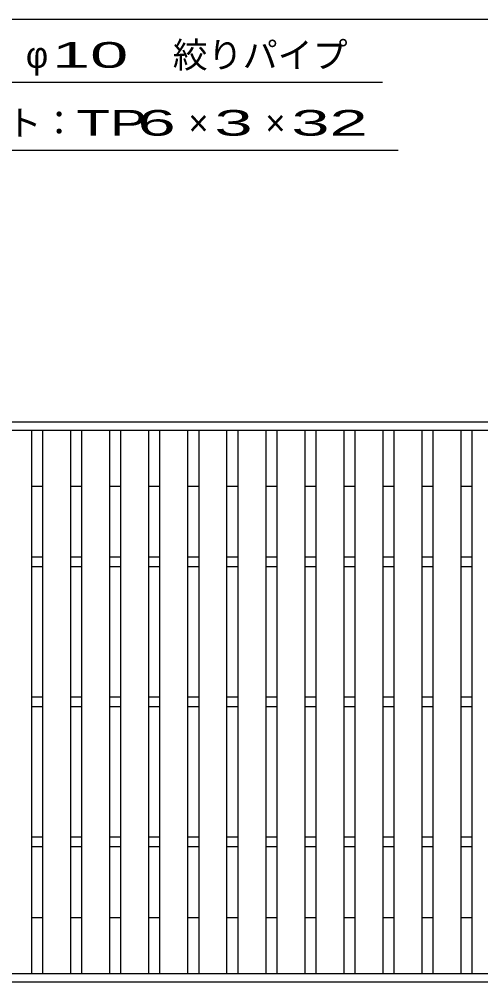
# Model space of a CAD drawing. Units: millimetres, scale not verified. Extents: x -1820 to 1731, y -1282 to 1054.
# Drawn here: x -970 to -640, y -64 to 623 of the extents above; entities that cross this region are included whole.
import ezdxf
from ezdxf.enums import TextEntityAlignment as Align

# ---------------------------------------------------------------- set-up
doc = ezdxf.new("R2010")
doc.units = ezdxf.units.MM
doc.header["$LTSCALE"] = 10
doc.layers.add('16', color=3, linetype='Continuous', lineweight=25)
doc.layers.add('22', color=2, linetype='Continuous', lineweight=25)
doc.styles.add('ベクトル', font='')
doc.styles.get('ベクトル').set_extended_font_data('ベクトル')

msp = doc.modelspace()

# ---------------------------------------------------------------- linework, layer by layer
at = {"layer": '16'}
for p, q in [((-1399, 335.5), (-403, 335.5)), ((-1399, 329.5), (-403, 329.5)), ((-980.5, 329.5), (-960.5, 329.5)), ((-960.5, -58.5), (-960.5, 329.5)), ((-952.6, -58.5), (-952.6, 329.5)), ((-952.6, 329.5), (-932.6, 329.5)), ((-932.6, -58.5), (-932.6, 329.5)), ((-924.7, -58.5), (-924.7, 329.5)), ((-924.7, 329.5), (-904.7, 329.5)), ((-904.7, -58.5), (-904.7, 329.5)), ((-896.8, -58.5), (-896.8, 329.5)), ((-896.8, 329.5), (-876.8, 329.5)), ((-876.8, -58.5), (-876.8, 329.5)), ((-868.9, -58.5), (-868.9, 329.5)), ((-868.9, 329.5), (-848.9, 329.5)), ((-848.9, -58.5), (-848.9, 329.5)), ((-841, -58.5), (-841, 329.5)), ((-841, 329.5), (-821, 329.5)), ((-821, -58.5), (-821, 329.5)), ((-813.1, -58.5), (-813.1, 329.5)), ((-813.1, 329.5), (-793.1, 329.5)), ((-793.1, -58.5), (-793.1, 329.5)), ((-785.2, -58.5), (-785.2, 329.5)), ((-785.2, 329.5), (-765.2, 329.5)), ((-765.2, -58.5), (-765.2, 329.5)), ((-757.3, -58.5), (-757.3, 329.5)), ((-757.3, 329.5), (-737.3, 329.5)), ((-737.3, -58.5), (-737.3, 329.5)), ((-729.4, -58.5), (-729.4, 329.5)), ((-729.4, 329.5), (-709.4, 329.5)), ((-709.4, -58.5), (-709.4, 329.5)), ((-701.5, -58.5), (-701.5, 329.5)), ((-701.5, 329.5), (-681.5, 329.5)), ((-681.5, -58.5), (-681.5, 329.5)), ((-673.6, -58.5), (-673.6, 329.5)), ((-673.6, 329.5), (-653.6, 329.5)), ((-653.6, -58.5), (-653.6, 329.5)), ((-645.7, -58.5), (-645.7, 329.5)), ((-645.7, 329.5), (-625.7, 329.5)), ((-960.5, 289.5), (-952.6, 289.5)), ((-932.6, 289.5), (-924.7, 289.5)), ((-904.7, 289.5), (-896.8, 289.5)), ((-876.8, 289.5), (-868.9, 289.5)), ((-848.9, 289.5), (-841, 289.5)), ((-821, 289.5), (-813.1, 289.5)), ((-793.1, 289.5), (-785.2, 289.5)), ((-765.2, 289.5), (-757.3, 289.5)), ((-737.3, 289.5), (-729.4, 289.5)), ((-709.4, 289.5), (-701.5, 289.5)), ((-681.5, 289.5), (-673.6, 289.5)), ((-653.6, 289.5), (-645.7, 289.5)), ((-960.5, 239), (-952.6, 239)), ((-932.6, 239), (-924.7, 239)), ((-904.7, 239), (-896.8, 239)), ((-876.8, 239), (-868.9, 239)), ((-848.9, 239), (-841, 239)), ((-821, 239), (-813.1, 239)), ((-793.1, 239), (-785.2, 239)), ((-765.2, 239), (-757.3, 239)), ((-737.3, 239), (-729.4, 239)), ((-709.4, 239), (-701.5, 239)), ((-681.5, 239), (-673.6, 239)), ((-653.6, 239), (-645.7, 239)), ((-960.5, 232), (-952.6, 232)), ((-932.6, 232), (-924.7, 232)), ((-904.7, 232), (-896.8, 232)), ((-876.8, 232), (-868.9, 232)), ((-848.9, 232), (-841, 232)), ((-821, 232), (-813.1, 232)), ((-793.1, 232), (-785.2, 232)), ((-765.2, 232), (-757.3, 232)), ((-737.3, 232), (-729.4, 232)), ((-709.4, 232), (-701.5, 232)), ((-681.5, 232), (-673.6, 232)), ((-653.6, 232), (-645.7, 232)), ((-960.5, 139), (-952.6, 139)), ((-932.6, 139), (-924.7, 139)), ((-904.7, 139), (-896.8, 139)), ((-876.8, 139), (-868.9, 139)), ((-848.9, 139), (-841, 139)), ((-821, 139), (-813.1, 139)), ((-793.1, 139), (-785.2, 139)), ((-765.2, 139), (-757.3, 139)), ((-737.3, 139), (-729.4, 139)), ((-709.4, 139), (-701.5, 139)), ((-681.5, 139), (-673.6, 139)), ((-653.6, 139), (-645.7, 139)), ((-960.5, 132), (-952.6, 132)), ((-932.6, 132), (-924.7, 132)), ((-904.7, 132), (-896.8, 132)), ((-876.8, 132), (-868.9, 132)), ((-848.9, 132), (-841, 132)), ((-821, 132), (-813.1, 132)), ((-793.1, 132), (-785.2, 132)), ((-765.2, 132), (-757.3, 132)), ((-737.3, 132), (-729.4, 132)), ((-709.4, 132), (-701.5, 132)), ((-681.5, 132), (-673.6, 132)), ((-653.6, 132), (-645.7, 132)), ((-960.5, 39), (-952.6, 39)), ((-932.6, 39), (-924.7, 39)), ((-904.7, 39), (-896.8, 39)), ((-876.8, 39), (-868.9, 39)), ((-848.9, 39), (-841, 39)), ((-821, 39), (-813.1, 39)), ((-793.1, 39), (-785.2, 39)), ((-765.2, 39), (-757.3, 39)), ((-737.3, 39), (-729.4, 39)), ((-709.4, 39), (-701.5, 39)), ((-681.5, 39), (-673.6, 39)), ((-653.6, 39), (-645.7, 39)), ((-960.5, 32), (-952.6, 32)), ((-932.6, 32), (-924.7, 32)), ((-904.7, 32), (-896.8, 32)), ((-876.8, 32), (-868.9, 32)), ((-848.9, 32), (-841, 32)), ((-821, 32), (-813.1, 32)), ((-793.1, 32), (-785.2, 32)), ((-765.2, 32), (-757.3, 32)), ((-737.3, 32), (-729.4, 32)), ((-709.4, 32), (-701.5, 32)), ((-681.5, 32), (-673.6, 32)), ((-653.6, 32), (-645.7, 32)), ((-960.5, -18.5), (-952.6, -18.5)), ((-932.6, -18.5), (-924.7, -18.5)), ((-904.7, -18.5), (-896.8, -18.5)), ((-876.8, -18.5), (-868.9, -18.5)), ((-848.9, -18.5), (-841, -18.5)), ((-821, -18.5), (-813.1, -18.5)), ((-793.1, -18.5), (-785.2, -18.5)), ((-765.2, -18.5), (-757.3, -18.5)), ((-737.3, -18.5), (-729.4, -18.5)), ((-709.4, -18.5), (-701.5, -18.5)), ((-681.5, -18.5), (-673.6, -18.5)), ((-653.6, -18.5), (-645.7, -18.5)), ((-1399, -58.5), (-403, -58.5)), ((-980.5, -58.5), (-960.5, -58.5)), ((-952.6, -58.5), (-932.6, -58.5)), ((-924.7, -58.5), (-904.7, -58.5)), ((-896.8, -58.5), (-876.8, -58.5)), ((-868.9, -58.5), (-848.9, -58.5)), ((-841, -58.5), (-821, -58.5)), ((-813.1, -58.5), (-793.1, -58.5)), ((-785.2, -58.5), (-765.2, -58.5)), ((-757.3, -58.5), (-737.3, -58.5)), ((-729.4, -58.5), (-709.4, -58.5)), ((-701.5, -58.5), (-681.5, -58.5)), ((-673.6, -58.5), (-653.6, -58.5)), ((-645.7, -58.5), (-625.7, -58.5)), ((-1399, -64.5), (-403, -64.5))]:
    msp.add_line(p, q, dxfattribs=at)
at = {"layer": '22', "color": 4}
for p, q in [((-1162, 623), (-622, 623)), ((-1149.75, 578), (-709.75, 578)), ((-1138.55, 529.5), (-698.55, 529.5))]:
    msp.add_line(p, q, dxfattribs=at)

# ---------------------------------------------------------------- texts
at = {"layer": '22', "style": 'ベクトル'}
for s, width, p in [(' 10 ', 2, (-959.75, 597.5)), ('TP', 1.6, (-928.55, 549)), (' 6 ', 2, (-898.55, 549)), (' 3 ', 2, (-843.55, 549)), (' 32 ', 2, (-788.55, 549))]:
    msp.add_text(s, height=18.33, dxfattribs=dict(at, width=width)).set_placement(p, align=Align.MIDDLE_LEFT)
for s, p in [('絞りパイプ', (-859.75, 597.5)), ('φ', (-964.75, 597.5)), ('エンドプレート：', (-1128.55, 549)), ('×', (-848.55, 549)), ('×', (-793.55, 549))]:
    msp.add_text(s, height=18.33, dxfattribs=at).set_placement(p, align=Align.MIDDLE_LEFT)

doc.saveas('drawing.dxf')
